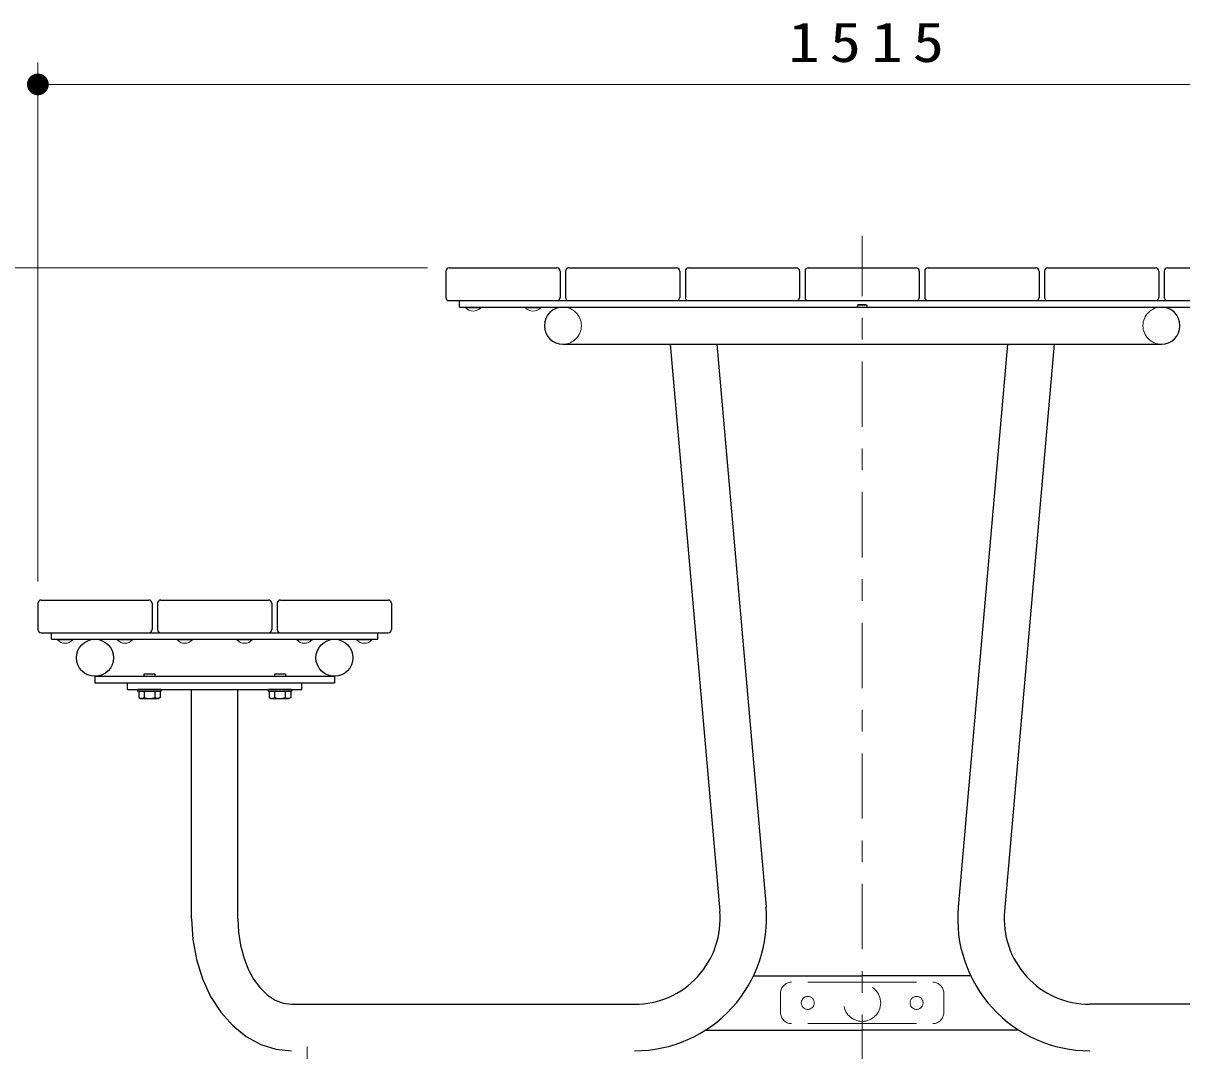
# Model space of a CAD drawing. Units: millimetres on the paper, scale 1:20. Extents: x -365 to 0, y -5 to 257.
# Drawn here: x -170 to -116.7, y 75.6 to 122.8 of the extents above; entities that cross this region are included whole.
import ezdxf

# ---------------------------------------------------------------- set-up
doc = ezdxf.new("R2010")
doc.units = ezdxf.units.MM
doc.linetypes.add('USER1', pattern=[4.5, 2.5, -2])
doc.linetypes.add('USER2', pattern=[6, 3, -1, 1, -1])
doc.layers.add('1_20', color=7, linetype='Continuous', lineweight=25)
doc.styles.add('ＭＳ ゴシック', font='')
doc.styles.get('ＭＳ ゴシック').set_extended_font_data('MS Gothic')

# ---------------------------------------------------------------- blocks, each defined once
blk = doc.blocks.new('filled_dot')
at = {"color": 0, "linetype": 'Continuous', "lineweight": -2, "const_width": 1.25}
blk.add_lwpolyline([(-0.625, 0, 1), (0.625, 0, 1)], format="xyb", close=True, dxfattribs=at)

msp = doc.modelspace()

# ---------------------------------------------------------------- linework, layer by layer
at = {"layer": '1_20', "lineweight": 13}
for p, q in [((-169.309, 97.128), (-169.309, 120.958)), ((-169.309, 119.958), (-93.559, 119.958)), ((-151.409, 111.528), (-198.684, 111.528)), ((-149.659, 109.703), (-149.659, 109.728)), ((-148.959, 109.728), (-149.659, 109.728)), ((-148.959, 109.703), (-149.659, 109.703)), ((-148.959, 109.703), (-148.959, 109.728)), ((-146.909, 109.703), (-146.909, 109.728)), ((-146.209, 109.728), (-146.909, 109.728)), ((-146.209, 109.703), (-146.909, 109.703)), ((-146.209, 109.703), (-146.209, 109.728)), ((-168.409, 94.453), (-168.409, 94.478)), ((-167.709, 94.478), (-168.409, 94.478)), ((-167.709, 94.453), (-168.409, 94.453)), ((-167.709, 94.453), (-167.709, 94.478)), ((-165.659, 94.453), (-165.659, 94.478)), ((-164.959, 94.478), (-165.659, 94.478)), ((-164.959, 94.453), (-165.659, 94.453)), ((-164.959, 94.453), (-164.959, 94.478)), ((-162.909, 94.453), (-162.909, 94.478)), ((-162.209, 94.478), (-162.909, 94.478)), ((-162.209, 94.453), (-162.909, 94.453)), ((-162.209, 94.453), (-162.209, 94.478)), ((-160.159, 94.453), (-160.159, 94.478)), ((-159.459, 94.478), (-160.159, 94.478)), ((-159.459, 94.453), (-160.159, 94.453)), ((-159.459, 94.453), (-159.459, 94.478)), ((-157.409, 94.453), (-157.409, 94.478)), ((-156.709, 94.478), (-157.409, 94.478)), ((-156.709, 94.453), (-157.409, 94.453)), ((-156.709, 94.453), (-156.709, 94.478)), ((-154.659, 94.453), (-154.659, 94.478)), ((-153.959, 94.478), (-154.659, 94.478)), ((-153.959, 94.453), (-154.659, 94.453)), ((-153.959, 94.453), (-153.959, 94.478))]:
    msp.add_line(p, q, dxfattribs=at)
at = {"layer": '1_20', "linetype": 'USER2', "lineweight": 13}
for p, q in [((-131.434, 74.239), (-131.434, 112.99)), ((-156.934, 55.294), (-156.934, 75.775))]:
    msp.add_line(p, q, dxfattribs=at)
at = {"layer": '1_20', "color": 70}
for p, q in [((-150.559, 111.378), (-150.559, 110.178)), ((-150.409, 111.528), (-145.459, 111.528)), ((-145.309, 111.378), (-145.309, 110.178)), ((-145.059, 111.378), (-145.059, 110.178)), ((-144.909, 111.528), (-139.959, 111.528)), ((-139.809, 111.378), (-139.809, 110.178)), ((-139.559, 111.378), (-139.559, 110.178)), ((-139.409, 111.528), (-134.459, 111.528)), ((-134.309, 111.378), (-134.309, 110.178)), ((-134.059, 111.378), (-134.059, 110.178)), ((-133.909, 111.528), (-128.959, 111.528)), ((-128.809, 111.378), (-128.809, 110.178)), ((-128.559, 111.378), (-128.559, 110.178)), ((-128.409, 111.528), (-123.459, 111.528)), ((-123.309, 111.378), (-123.309, 110.178)), ((-123.059, 111.378), (-123.059, 110.178)), ((-122.909, 111.528), (-117.959, 111.528)), ((-117.809, 111.378), (-117.809, 110.178)), ((-117.559, 111.378), (-117.559, 110.178)), ((-117.409, 111.528), (-112.459, 111.528)), ((-150.409, 110.028), (-145.459, 110.028)), ((-144.909, 110.028), (-139.959, 110.028)), ((-139.409, 110.028), (-134.459, 110.028)), ((-133.909, 110.028), (-128.959, 110.028)), ((-128.409, 110.028), (-123.459, 110.028)), ((-122.909, 110.028), (-117.959, 110.028)), ((-117.409, 110.028), (-112.459, 110.028)), ((-169.309, 96.128), (-169.309, 94.928)), ((-169.159, 96.278), (-164.209, 96.278)), ((-164.059, 96.128), (-164.059, 94.928)), ((-163.809, 96.128), (-163.809, 94.928)), ((-163.659, 96.278), (-158.709, 96.278)), ((-158.559, 96.128), (-158.559, 94.928)), ((-158.309, 96.128), (-158.309, 94.928)), ((-158.159, 96.278), (-153.209, 96.278)), ((-153.059, 96.128), (-153.059, 94.928)), ((-169.159, 94.778), (-164.209, 94.778)), ((-163.659, 94.778), (-158.709, 94.778)), ((-158.159, 94.778), (-153.209, 94.778))]:
    msp.add_line(p, q, dxfattribs=at)
at = {"layer": '1_20', "color": 4}
for p, q in [((-149.934, 110.028), (-112.934, 110.028)), ((-149.934, 109.728), (-149.934, 110.028)), ((-149.934, 109.728), (-112.934, 109.728)), ((-145.184, 108.028), (-117.684, 108.028)), ((-168.684, 94.478), (-168.684, 94.778)), ((-168.684, 94.778), (-153.684, 94.778)), ((-153.684, 94.478), (-153.684, 94.778)), ((-168.684, 94.478), (-153.684, 94.478)), ((-166.684, 92.778), (-155.684, 92.778)), ((-166.684, 92.778), (-166.684, 92.478)), ((-155.684, 92.778), (-155.684, 92.478)), ((-166.684, 92.478), (-155.684, 92.478))]:
    msp.add_line(p, q, dxfattribs=at)
at = {"layer": '1_20'}
for p, q in [((-131.634, 109.828), (-131.665, 109.728)), ((-131.634, 109.828), (-131.234, 109.828)), ((-131.234, 109.828), (-131.634, 109.828)), ((-131.234, 109.828), (-131.203, 109.728)), ((-163.934, 92.878), (-164.434, 92.878)), ((-164.434, 92.878), (-164.434, 92.778)), ((-163.934, 92.878), (-163.934, 92.778)), ((-157.934, 92.878), (-158.434, 92.878)), ((-158.434, 92.878), (-158.434, 92.778)), ((-157.934, 92.878), (-157.934, 92.778)), ((-164.709, 92.078), (-164.709, 92.178)), ((-163.659, 92.178), (-164.709, 92.178)), ((-163.659, 92.178), (-163.659, 92.078)), ((-158.709, 92.078), (-158.709, 92.178)), ((-157.659, 92.178), (-158.709, 92.178)), ((-157.659, 92.178), (-157.659, 92.078)), ((-163.659, 92.078), (-164.709, 92.078)), ((-164.675, 92.078), (-164.675, 91.804)), ((-164.675, 91.804), (-164.597, 91.758)), ((-164.597, 91.758), (-163.772, 91.758)), ((-164.43, 92.078), (-164.43, 91.804)), ((-163.939, 92.078), (-163.939, 91.804)), ((-163.693, 91.804), (-163.772, 91.758)), ((-163.693, 92.078), (-163.693, 91.804)), ((-157.659, 92.078), (-158.709, 92.078)), ((-158.675, 92.078), (-158.675, 91.804)), ((-158.675, 91.804), (-158.597, 91.758)), ((-158.597, 91.758), (-157.772, 91.758)), ((-158.43, 92.078), (-158.43, 91.804)), ((-157.939, 92.078), (-157.939, 91.804)), ((-157.693, 91.804), (-157.772, 91.758)), ((-157.693, 92.078), (-157.693, 91.804))]:
    msp.add_line(p, q, dxfattribs=at)
at = {"layer": '1_20', "color": 2}
for p, q in [((-140.251, 108.028), (-137.973, 81.989)), ((-138.108, 108.028), (-135.846, 82.175)), ((-124.76, 108.028), (-127.022, 82.175)), ((-122.617, 108.028), (-124.895, 81.989)), ((-165.184, 92.478), (-157.184, 92.478)), ((-165.184, 92.178), (-165.184, 92.478)), ((-165.184, 92.178), (-157.184, 92.178)), ((-162.252, 81.646), (-162.252, 92.178)), ((-160.117, 81.646), (-160.117, 92.178)), ((-157.184, 92.178), (-157.184, 92.478)), ((-136.417, 79.028), (-131.434, 79.028)), ((-126.452, 79.028), (-131.434, 79.028)), ((-157.649, 77.713), (-141.891, 77.713)), ((-105.22, 77.713), (-120.978, 77.713)), ((-138.631, 76.528), (-131.434, 76.528)), ((-124.237, 76.528), (-131.434, 76.528))]:
    msp.add_line(p, q, dxfattribs=at)
at = {"layer": '1_20', "linetype": 'USER1', "lineweight": 13}
for p, q in [((-131.434, 78.728), (-134.684, 78.728)), ((-131.434, 78.728), (-128.184, 78.728)), ((-135.184, 78.228), (-135.184, 77.328)), ((-127.684, 78.228), (-127.684, 77.328)), ((-131.434, 76.828), (-134.684, 76.828)), ((-131.434, 76.828), (-128.184, 76.828))]:
    msp.add_line(p, q, dxfattribs=at)
at = {"layer": '1_20', "color": 2}
for points in [[(-162.252, 81.646), (-162.195, 80.697), (-162.026, 79.771), (-161.75, 78.891), (-161.373, 78.079), (-160.904, 77.355), (-160.354, 76.737), (-159.738, 76.24), (-159.071, 75.875), (-158.369, 75.653), (-157.649, 75.578)], [(-160.117, 81.646), (-160.086, 81.031), (-159.996, 80.431), (-159.848, 79.861), (-159.645, 79.334), (-159.394, 78.865), (-159.099, 78.464), (-158.769, 78.142), (-158.411, 77.906), (-158.035, 77.762), (-157.649, 77.713)]]:
    msp.add_lwpolyline(points, dxfattribs=at)
at = {"layer": '1_20', "color": 4}
for centre in [(-166.684, 93.628), (-155.684, 93.628)]:
    msp.add_circle(centre, 0.85, dxfattribs=at)
at = {"layer": '1_20', "linetype": 'USER1', "lineweight": 13}
for centre, radius in [((-131.434, 77.778), 0.85), ((-133.934, 77.778), 0.3), ((-128.934, 77.778), 0.3)]:
    msp.add_circle(centre, radius, dxfattribs=at)
at = {"layer": '1_20', "color": 2, "linetype": 'USER1', "lineweight": 13}
for centre in [(-133.934, 77.778), (-128.934, 77.778)]:
    msp.add_circle(centre, 0.3, dxfattribs=at)
at = {"layer": '1_20', "color": 70}
for centre, start, end in [((-150.409, 111.378), 90, 180), ((-145.459, 111.378), 0, 90), ((-144.909, 111.378), 90, 180), ((-139.959, 111.378), 0, 90), ((-139.409, 111.378), 90, 180), ((-134.459, 111.378), 0, 90), ((-133.909, 111.378), 90, 180), ((-128.959, 111.378), 0, 90), ((-128.409, 111.378), 90, 180), ((-123.459, 111.378), 0, 90), ((-122.909, 111.378), 90, 180), ((-117.959, 111.378), 0, 90), ((-117.409, 111.378), 90, 180), ((-150.409, 110.178), 180, 270), ((-145.459, 110.178), 270, 0), ((-144.909, 110.178), 180, 270), ((-139.959, 110.178), 270, 0), ((-139.409, 110.178), 180, 270), ((-134.459, 110.178), 270, 0), ((-133.909, 110.178), 180, 270), ((-128.959, 110.178), 270, 0), ((-128.409, 110.178), 180, 270), ((-123.459, 110.178), 270, 0), ((-122.909, 110.178), 180, 270), ((-117.959, 110.178), 270, 0), ((-117.409, 110.178), 180, 270), ((-169.159, 96.128), 90, 180), ((-164.209, 96.128), 0, 90), ((-163.659, 96.128), 90, 180), ((-158.709, 96.128), 0, 90), ((-158.159, 96.128), 90, 180), ((-153.209, 96.128), 0, 90), ((-169.159, 94.928), 180, 270), ((-164.209, 94.928), 270, 0), ((-163.659, 94.928), 180, 270), ((-158.709, 94.928), 270, 0), ((-158.159, 94.928), 180, 270), ((-153.209, 94.928), 270, 0)]:
    msp.add_arc(centre, 0.15, start, end, dxfattribs=at)
at = {"layer": '1_20', "lineweight": 13}
for centre in [(-149.309, 110.006), (-146.559, 110.006), (-168.059, 94.756), (-165.309, 94.756), (-162.559, 94.756), (-159.809, 94.756), (-157.059, 94.756), (-154.309, 94.756)]:
    msp.add_arc(centre, 0.463, 220.8657, 319.1343, dxfattribs=at)
at = {"layer": '1_20'}
for centre, radius, start, end in [((-145.184, 108.878), 0.85, 90, 270), ((-117.684, 108.878), 0.85, 270, 90), ((-164.552, 92.016), 0.245, 240, 300), ((-164.184, 92.447), 0.689, 249.136, 290.864), ((-163.816, 92.016), 0.245, 240, 300), ((-158.552, 92.016), 0.245, 240, 300), ((-158.184, 92.447), 0.689, 249.136, 290.864), ((-157.816, 92.016), 0.245, 240, 300)]:
    msp.add_arc(centre, radius, start, end, dxfattribs=at)
at = {"layer": '1_20', "linetype": 'USER1', "lineweight": 13}
for centre, radius, start, end in [((-145.184, 108.878), 0.85, 270, 90), ((-117.684, 108.878), 0.85, 90, 270), ((-134.684, 78.228), 0.5, 90, 180), ((-128.184, 78.228), 0.5, 0, 90), ((-134.684, 77.328), 0.5, 180, 270), ((-128.184, 77.328), 0.5, 270, 0)]:
    msp.add_arc(centre, radius, start, end, dxfattribs=at)
at = {"layer": '1_20', "color": 2}
for centre, radius, start, end in [((-141.891, 81.646), 6.067, 270, 5), ((-141.891, 81.646), 3.933, 270, 5), ((-120.978, 81.646), 6.067, 175, 270), ((-120.978, 81.646), 3.933, 175, 270)]:
    msp.add_arc(centre, radius, start, end, dxfattribs=at)

# ---------------------------------------------------------------- block references
at = {"layer": '1_20', "lineweight": 13, "xscale": 0.4, "yscale": 0.4}
msp.add_blockref('filled_dot', (-169.309, 119.958), dxfattribs=at)

# ---------------------------------------------------------------- texts
at = {"layer": '1_20', "insert": (-131.013, 120.958), "char_height": 1.833, "attachment_point": 8, "style": 'ＭＳ ゴシック'}
msp.add_mtext('\\T1.33;\\W1.15;1515', dxfattribs=at)

doc.saveas('drawing.dxf')
